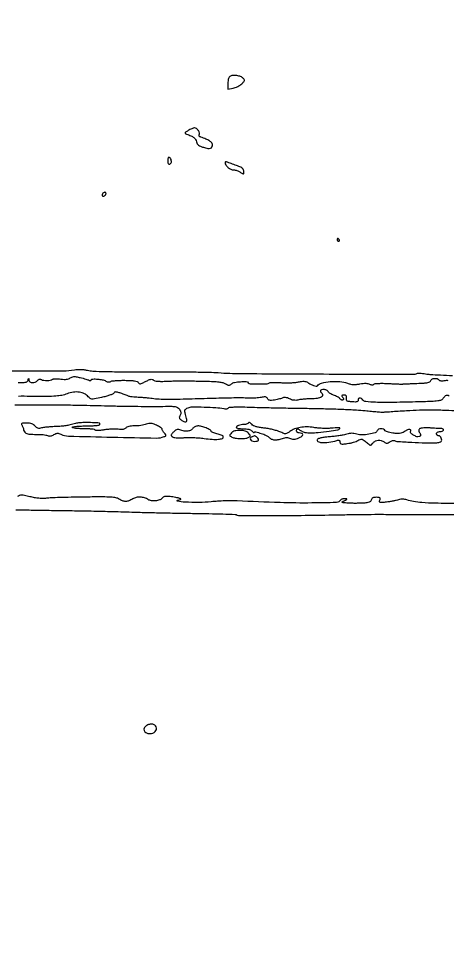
# Model space of a CAD drawing. Extents: x 0 to 5034, y 0 to 2560.
# Drawn here: x 2010 to 2316, y 1891 to 2560 of the extents above; entities that cross this region are included whole.
import ezdxf

# ---------------------------------------------------------------- set-up
doc = ezdxf.new("R2010")
doc.units = 0

msp = doc.modelspace()

# ---------------------------------------------------------------- linework, layer by layer
for points in [[(1302.591156, 2312.41867, -0.000002), (1321.157236, 2312.214958, -0.000002), (1342.798547, 2311.977339, -0.000002), (1365, 2311.733402, -0.001584)], [(2009.225274, 2300.091922, 0.024158), (2011.126676, 2300, 0.016656), (2013.512566, 2300.079499, 0.064828), (2014.958622, 2300.366748, 0.115566), (2015.827098, 2300.906023, 0.133127), (2016.310674, 2301.75, -0.001923), (2016.622879, 2302.926177, -0.339035), (2016.719237, 2303, -0.392517), (2016.801199, 2302.923939, -0.002113), (2016.883999, 2301.75, 0.241976), (2017.613182, 2300.536334, 0.128334), (2019.332856, 2300.004974, 0.103548), (2021.402106, 2300.343052, 0.128134), (2022.98256, 2301.478987, -0.068431), (2023.615501, 2302.058573, -0.095099), (2024.31719, 2302.367852, -0.097387), (2025.070693, 2302.391488, -0.075046), (2025.855005, 2302.137988, 0.083525), (2027.568418, 2301.615914, 0.039196), (2029.889198, 2301.49804, 0.039165), (2032.175901, 2301.741097, 0.092611), (2033.767762, 2302.356469, -0.11544), (2034.49835, 2302.601591, -0.018942), (2035.99672, 2302.68554, -0.019973), (2037.800587, 2302.646116, -0.016447), (2039.717264, 2302.464098, 0.020178), (2042.03256, 2302.261642, 0.042471), (2043.834591, 2302.330191, 0.054871), (2045.264979, 2302.66895, 0.075089), (2046.429745, 2303.293329, -0.068909), (2047.665107, 2303.975241, -0.083054), (2048.962656, 2304.239678, -0.052987), (2050.692821, 2304.1174, -0.012993), (2053.492323, 2303.542867, -0.007293), (2055.539551, 2303.035391, -0.008801), (2057.445894, 2302.497164, -0.007678), (2059.03102, 2301.992671, -0.057586), (2059.74348, 2301.658538, 0.077631), (2060.211946, 2301.461234, 0.090145), (2060.693985, 2301.430405, 0.100779), (2061.114101, 2301.568144, 0.125535), (2061.408829, 2301.852483, -0.250188), (2062.600147, 2302.545561, -0.027515), (2065.868171, 2302.485369, -0.03309), (2069.32384, 2301.999837, -0.071534), (2071.841115, 2301.085032, 0.040212), (2072.875972, 2300.634001, 0.060918), (2073.835554, 2300.430527, 0.073846), (2074.664412, 2300.480451, 0.113519), (2075.313922, 2300.781207, -0.13502), (2076.181562, 2301.13918, -0.010226), (2078.732411, 2301.401401, -0.013505), (2081.834033, 2301.572092, -0.009855), (2085.285775, 2301.600601, -0.008065), (2089.640319, 2301.480476, -0.02983), (2092.373994, 2301.19694, -0.048598), (2094.116522, 2300.733182, -0.164029), (2095.018758, 2300, 0.116102), (2095.709394, 2299.321698, 0.174385), (2096.528961, 2299.155629, 0.076693), (2097.761842, 2299.534925, 0.010845), (2100.132164, 2300.748636, -0.015254), (2102.338008, 2301.853689, -0.062985), (2103.757122, 2302.305315, -0.109375), (2104.816828, 2302.267598, -0.110259), (2105.758102, 2301.785795, 0.124204), (2106.847118, 2301.265661, 0.028312), (2108.886113, 2300.974514, 0.023004), (2111.681668, 2300.864811, 0.010312), (2115.358921, 2300.965602, -0.003054), (2118.787455, 2301.109406, -0.00271), (2122.356995, 2301.217925, -0.00272), (2125.571135, 2301.280716, -0.008333), (2127.75, 2301.27511, 0.000008), (2130.089321, 2301.230135, 0.000002), (2134.05625, 2301.153944, 0.000002), (2138.631249, 2301.066108, 0.000002), (2143.25, 2300.977466, -0.007536), (2148.63277, 2300.79299, -0.019319), (2152.514853, 2300.450625, -0.026183), (2155.330313, 2299.941351, -0.073753), (2157.184422, 2299.20393, 0.022172), (2158.724101, 2298.399531, 0.101857), (2159.698844, 2298.16709, 0.132895), (2160.549769, 2298.369171, 0.048868), (2161.581028, 2299.067247, -0.128516), (2163.771639, 2300.090775, -0.027607), (2167.965283, 2300.623101, -0.023281), (2172.140606, 2300.725446, -0.254057), (2173.549937, 2299.919201, 0.248805), (2174.805005, 2299.184653, 0.008359), (2180.740707, 2299.035698, 0.011525), (2186.542664, 2299.120855, 0.132906), (2188.698282, 2299.792367, -0.124889), (2189.511249, 2300.059756, -0.012901), (2191.542574, 2300.148112, -0.015418), (2194.005883, 2300.115685, -0.011741), (2196.698282, 2299.933736, 0.018664), (2199.689259, 2299.773165, 0.013146), (2203.057621, 2299.806782, 0.01329), (2206.282366, 2300.009725, 0.027007), (2208.795745, 2300.372712, -0.013997), (2211.457676, 2300.828114, -0.041065), (2213.313085, 2300.938387, -0.060856), (2214.690851, 2300.738209, -0.088941), (2215.795745, 2300.213642, 0.032536), (2217.979925, 2298.85755, 0.038349), (2220.207602, 2297.87895, 0.039868), (2222.085017, 2297.384424, 0.286306), (2222.917031, 2297.716578, -0.176919), (2225.874942, 2299.685565, -0.038439), (2232.028194, 2300.680197, -0.040003), (2238.827175, 2300.703692, -0.06654), (2244.422381, 2299.514683, 0.031528), (2246.551827, 2298.904106, 0.040898), (2248.56349, 2298.63199, 0.037909), (2250.709222, 2298.681521, 0.022144), (2253.256633, 2299.04867, -0.018544), (2255.539628, 2299.394497, -0.032967), (2257.438434, 2299.484459, -0.040726), (2258.977419, 2299.330087, -0.07766), (2260.148174, 2298.920699, 0.044195), (2261.082497, 2298.522294, 0.072852), (2261.927181, 2298.377918, 0.086302), (2262.672375, 2298.489277, 0.093277), (2263.313922, 2298.845217, -0.148952), (2264.221031, 2299.225339, -0.013412), (2266.705729, 2299.410209, -0.015828), (2269.837451, 2299.459665, -0.009919), (2273.5, 2299.328851, 0.001742), (2277.020747, 2299.145409, 0.00248), (2280.15, 2299.008846, 0.001377), (2282.794346, 2298.913876, 0.036591), (2283.5, 2298.942121, -0.016235), (2284.211079, 2298.999621, -0.000558), (2286.996875, 2299.130936, -0.001046), (2290.287613, 2299.275473, -0.00073), (2294, 2299.425316, 0.006123), (2299.02182, 2299.682292, 0.033701), (2301.708477, 2300.035586, 0.071896), (2303.201721, 2300.56661, 0.225326), (2303.823324, 2301.397436, -0.230933), (2304.636336, 2302.460289, -0.093946), (2306.434742, 2302.97073, -0.089475), (2308.36985, 2302.797541, -0.189596), (2309.555504, 2301.910193, 0.168268), (2310.045946, 2301.510492, 0.057599), (2310.950367, 2301.293643, 0.046558), (2312.134298, 2301.261427, 0.029909), (2313.498496, 2301.43374, -0.025767), (2315.032684, 2301.640439, -0.070578), (2316.121847, 2301.576626, -0.110336)], [(2319.367128, 2304.837105, -0.004294), (2310.711827, 2305.18101, -0.003637), (2303.4394, 2305.585585, -0.029629), (2300.134209, 2305.991128, 0.01422), (2298.001543, 2306.319757, 0.018465), (2296.031818, 2306.492601, 0.016335), (2294.405397, 2306.521769, 0.13553), (2293.703564, 2306.316793, -0.140171), (2291.373909, 2305.659365, -0.000102), (2227.20929, 2305.895736, -0.000705), (2168.574142, 2306.206393, -0.016586), (2152, 2306.867671, 0.013185), (2145.756109, 2307.159325, 0.001949), (2133.128125, 2307.366577, 0.002196), (2118.201515, 2307.487811, 0.001887), (2102.5, 2307.487124, -0.001806), (2084.303252, 2307.483392, -0.005117), (2071.607212, 2307.656586, -0.005365), (2062.572137, 2307.969363, -0.049818), (2058.711047, 2308.532734, 0.025618), (2056.357282, 2308.993263, 0.026205), (2053.986516, 2309.206233, 0.026654), (2051.646742, 2309.168551, 0.028831), (2049.385635, 2308.879733, -0.045133), (2041.429299, 2308.125715, -0.001771), (2012.058289, 2308.103936, -0.00334), (1983.456876, 2308.375123, -0.012499)], [(2316.971176, 2290.237357, 0.17849), (2315.573999, 2290.877045, 0.200694), (2314.206547, 2290.423844, 0.067228), (2312.789394, 2288.80933, -0.141041), (2311.297821, 2287.541667, -0.072814), (2308.924279, 2286.862168, -0.024827), (2304.481207, 2286.488927, -0.002066), (2292.917422, 2286.141526, -0.00299), (2275.090382, 2285.786354, -0.012708), (2264.428493, 2285.908696, -0.014198), (2257.472, 2286.363476, -0.210897), (2255.389757, 2287.526493, 0.077166), (2254.283023, 2288.601919, 0.161841), (2253.148617, 2288.948022, 0.240483), (2252.329526, 2288.503974, 0.151651), (2252, 2287.442502, -0.16347), (2251.754869, 2286.712764, -0.160507), (2251.117174, 2286.272408, -0.074188), (2249.902561, 2286.103785, -0.015519), (2247.75, 2286.192502, -0.014797), (2245.34218, 2286.438514, -0.109465), (2244.264973, 2286.831081, -0.205766), (2243.790818, 2287.528041, -0.074388), (2243.73821, 2288.75, 0.049359), (2243.745658, 2289.838631, 0.151716), (2243.466675, 2290.51171, 0.162095), (2242.869865, 2290.882012, 0.058552), (2241.865766, 2291, 0.023218), (2240.785063, 2290.94979, 0.226359), (2240.402672, 2290.721576, 0.292853), (2240.395694, 2290.328279, 0.035187), (2240.926114, 2289.589028, -0.051688), (2241.332217, 2288.981765, -0.092305), (2241.510348, 2288.410103, -0.126794), (2241.446382, 2287.936553, -0.158999), (2241.161865, 2287.600038, -0.154358), (2240.714826, 2287.487187, -0.081399), (2240.150812, 2287.614178, -0.068147), (2239.559204, 2287.9529, -0.055558), (2239.033315, 2288.459858, 0.068077), (2238.348278, 2289.088037, 0.023784), (2237.211896, 2289.798315, 0.023107), (2235.871419, 2290.470582, 0.024974), (2234.508436, 2290.997216, -0.031321), (2233.192371, 2291.525002, -0.034164), (2231.991876, 2292.200169, -0.03644), (2231.058095, 2292.915158, -0.12009), (2230.619813, 2293.548368, 0.12854), (2230.221237, 2294.104215, 0.063499), (2229.482807, 2294.573583, 0.056684), (2228.540933, 2294.892133, 0.053272), (2227.531385, 2295, 0.045192), (2225.842451, 2294.847035, 0.241089), (2225.130002, 2294.301149, 0.261732), (2225.1885, 2293.443814, 0.051368), (2226.2, 2292.2, -0.250272), (2226.642885, 2290.742126, -0.236516), (2225.686638, 2289.510109, -0.082931), (2222.815122, 2288.681969, -0.023999), (2218.196353, 2288.370624, 0.00895), (2215.435565, 2288.267825, 0.008926), (2212.677689, 2288.066226, 0.008803), (2210.276336, 2287.804829, 0.034403), (2208.812802, 2287.516052, -0.05548), (2207.454688, 2287.30698, -0.046811), (2206.001631, 2287.382105, -0.043594), (2204.4892, 2287.739967, -0.035832), (2202.954656, 2288.372734, 0.030536), (2201.498282, 2288.991375, 0.048034), (2200.180729, 2289.320285, 0.058222), (2199.046325, 2289.356974, 0.100104), (2198.141854, 2289.093435, -0.043568), (2197.239744, 2288.716292, -0.01196), (2195.760394, 2288.282905, -0.011993), (2194.053281, 2287.870428, -0.012251), (2192.340339, 2287.543494, -0.017634), (2190.14447, 2287.259027, -0.072948), (2188.811634, 2287.328495, -0.120709), (2187.914103, 2287.74881, -0.095884), (2187.221333, 2288.568983, 0.077957), (2186.601168, 2289.358553, 0.127961), (2185.857613, 2289.759804, 0.095398), (2184.852778, 2289.810183, 0.030526), (2183.380994, 2289.510061, -0.031563), (2181.946535, 2289.220645, -0.01257), (2179.95098, 2288.998542, -0.012381), (2177.779734, 2288.86606, -0.015233), (2175.75, 2288.854457, 0.00043), (2173.657726, 2288.904444, 0.000299), (2171.29375, 2288.957475, 0.000301), (2169.024268, 2289.005662, 0.000622), (2167.25, 2289.040058, 0.009388), (2164.806163, 2289.038504, 0.000734), (2158.285937, 2288.902357, 0.001), (2150.508033, 2288.712968, 0.000764), (2142, 2288.475757, -0.001146), (2124.829111, 2288.010133, -0.006643), (2115.762982, 2287.905569, -0.012601), (2109.824609, 2288.065666, -0.02299), (2105, 2288.540612, 0.009451), (2102.883667, 2288.806963, 0.004767), (2100.20625, 2289.066846, 0.004732), (2097.433825, 2289.282878, 0.007011), (2095, 2289.415112, -0.009983), (2092.784316, 2289.548706, -0.011448), (2090.675, 2289.766913, -0.010626), (2088.900612, 2290.030058, -0.062286), (2088, 2290.30165, 0.012383), (2087.167532, 2290.64631, 0.00284), (2085.744304, 2291.185416, 0.002935), (2084.09661, 2291.78788, 0.002858), (2082.427419, 2292.376373, 0.012229), (2080.172708, 2293.095592, 0.069371), (2078.928745, 2293.278265, 0.13787), (2078.101965, 2293.052357, 0.109455), (2077.427419, 2292.412797, -0.145393), (2076.669124, 2291.789418, -0.015294), (2074.504643, 2290.953102, -0.017909), (2071.804284, 2290.110939, -0.013446), (2068.779877, 2289.372072, -0.004588), (2063.690644, 2288.321656, -0.062595), (2061.807129, 2288.190847, -0.149587), (2060.578457, 2288.643056, -0.060142), (2059.279877, 2289.901671, 0.10812), (2056.606728, 2292.039163, 0.081281), (2052.995789, 2293.143895, 0.070385), (2048.734385, 2293.118989, 0.052374), (2044.172006, 2291.948993, -0.039823), (2040.401408, 2290.88071, -0.032168), (2036.228293, 2290.325932, -0.016486), (2029.984817, 2290.108051, -0.002586), (2017.672006, 2290.148153, 0.003343), (2009.370183, 2290.162608, 0.00467)], [(2006.786719, 2284.087156, 0.002144), (2014, 2284.102463, -0.001445), (2028.847665, 2284.154732, -0.003105), (2040.292142, 2284.090885, -0.002526), (2053.097702, 2283.875208, -0.000673), (2073.5, 2283.401001, 0.001753), (2083.960788, 2283.180478, 0.001613), (2094.71849, 2283.026137, 0.00161), (2104.311531, 2282.950339, 0.005331), (2110.626775, 2282.988107, -0.003461), (2118.208287, 2283.061806, -0.037804), (2121.248179, 2282.840191, -0.101213), (2122.987165, 2282.205244, -0.102345), (2124.329216, 2280.940366, -0.037179), (2125.043732, 2279.73937, -0.086834), (2125.340902, 2278.740361, -0.097093), (2125.265446, 2277.770983, -0.055089), (2124.825829, 2276.674559, 0.044532), (2124.365072, 2275.591992, 0.133461), (2124.326803, 2274.795901, 0.135185), (2124.696517, 2274.096136, 0.046189), (2125.564518, 2273.329165, 0.04711), (2127.522245, 2272.163027, 0.169319), (2128.946943, 2272.009113, 0.30521), (2129.6426, 2272.755109, 0.115152), (2129.535898, 2274.25, -0.009708), (2128.369057, 2278.290529, -0.097149), (2128.250081, 2280.036702, -0.204927), (2128.880373, 2281.112649, -0.068432), (2130.515664, 2282.005956, -0.089522), (2133.66587, 2282.594681, -0.007442), (2142.016905, 2282.522045, -0.010594), (2150.441404, 2282.144653, -0.031728), (2156.1548, 2281.401254, 0.039347), (2157.217989, 2281.279341, 0.047899), (2158.21791, 2281.339619, 0.05511), (2159.017769, 2281.557584, 0.161654), (2159.450137, 2281.919321, -0.24035), (2160.207138, 2282.378737, -0.009401), (2163.558211, 2282.56295, -0.012745), (2168.087333, 2282.611074, -0.005081), (2174.295338, 2282.455676, 0.002798), (2181.649818, 2282.237967, 0.00087), (2192.699255, 2281.991996, 0.00087), (2205.046844, 2281.760122, 0.000959), (2217, 2281.579398, -0.003368), (2228.754687, 2281.345027, -0.003367), (2240.50625, 2280.95231, -0.003293), (2250.760391, 2280.472819, -0.013315), (2257, 2279.972943, 0.002508), (2261.514571, 2279.512877, 0.003486), (2265.5625, 2279.149334, 0.002156), (2268.968954, 2278.882114, 0.044102), (2270, 2278.896729, -0.008783), (2271.073446, 2278.987928, -0.000275), (2275.465625, 2279.281061, -0.000537), (2280.643926, 2279.618214, -0.000372), (2286.5, 2279.988812, -0.007816), (2295.851125, 2280.426988, -0.010067), (2304.452776, 2280.522102, -0.007422), (2314.860722, 2280.273093, -0.002218), (2330.723641, 2279.587396, -0.009268)], [(2324.25, 2213.510339, -0.002429), (2307.017458, 2213.765501, -0.012831), (2297.577602, 2214.193659, -0.023522), (2291.439449, 2214.921478, -0.049454), (2286.808809, 2216.17261, 0.04558), (2285.41538, 2216.560677, 0.044693), (2283.965405, 2216.693273, 0.042078), (2282.436898, 2216.567283, 0.032498), (2280.808809, 2216.183808, -0.019303), (2279.169484, 2215.751759, -0.007818), (2276.905758, 2215.284725, -0.007722), (2274.451943, 2214.857498, -0.009732), (2272.168238, 2214.541558, -0.006016), (2268.82695, 2214.186123, -0.097064), (2267.704973, 2214.298215, -0.328542), (2267.314448, 2214.819636, -0.07899), (2267.485626, 2215.954711, 0.054237), (2267.708107, 2217.058113, 0.249497), (2267.463353, 2217.639581, 0.153122), (2266.725777, 2217.93374, 0.018903), (2264.973768, 2218, 0.034853), (2263.473993, 2217.895331, 0.085736), (2262.425971, 2217.559149, 0.113901), (2261.731752, 2216.964511, 0.095263), (2261.312528, 2216.087108, -0.126963), (2260.774923, 2215.12227, -0.113266), (2259.816085, 2214.488161, -0.060771), (2258.17628, 2214.091501, -0.013684), (2255.311773, 2213.837108, -0.009762), (2252.835292, 2213.733813, -0.006075), (2249.928334, 2213.704703, -0.006094), (2247.059277, 2213.7458, -0.010972), (2244.709313, 2213.859753, -0.003281), (2241.37678, 2214.116728, -0.123061), (2240.665714, 2214.359023, -0.53963), (2240.662846, 2214.726671, -0.020787), (2242.053688, 2215.574318, 0.003245), (2243.695476, 2216.497544, 0.221104), (2243.875541, 2216.751462, 0.455283), (2243.739733, 2216.921884, 0.006826), (2242.309017, 2216.964565, 0.037516), (2241.430265, 2216.912813, 0.041761), (2240.601036, 2216.729736, 0.045994), (2239.933149, 2216.453093, 0.133944), (2239.571314, 2216.115388, -0.251266), (2236.452793, 2214.309566, -0.005929), (2219.01386, 2213.948782, -0.010221), (2196.197192, 2214.213776, -0.004285), (2165.5, 2215.461519, 0.014235), (2161.696801, 2215.54036, 0.006741), (2156.79299, 2215.436276, 0.006675), (2151.661925, 2215.189526, 0.009382), (2147.093158, 2214.822484, -0.022182), (2138.377973, 2214.346414, -0.014548), (2128.322948, 2214.53627, -0.036916), (2122.990224, 2215.188868, -0.831742), (2123, 2215.979185, 0.006982), (2124.892439, 2216.332934, 0.128512), (2125.436671, 2216.598774, 0.532637), (2125.402776, 2216.884596, 0.035946), (2124.5, 2217.268486, 0.02874), (2123.426012, 2217.568893, 0.008024), (2121.714577, 2217.914445, 0.008068), (2119.762277, 2218.243637, 0.008398), (2117.82622, 2218.504861, 0.017056), (2115.365999, 2218.710055, 0.063347), (2113.81799, 2218.589965, 0.098413), (2112.726758, 2218.128417, 0.084522), (2111.82622, 2217.263924, -0.156592), (2110.200389, 2216.095946, -0.055448), (2107.358717, 2215.515422, -0.054875), (2104.345653, 2215.572397, -0.111481), (2102.132053, 2216.381912, 0.067703), (2099.449797, 2217.636284, 0.064435), (2096.483987, 2218.15622, 0.066443), (2093.570957, 2217.899689, 0.081644), (2091.042501, 2216.879652, -0.044531), (2088.342545, 2215.550769, -0.088008), (2086.005368, 2215.094469, -0.093705), (2083.751711, 2215.480443, -0.055947), (2081.316923, 2216.711914, 0.09655), (2079.055644, 2217.634917, 0.033072), (2075.529712, 2218.091987, 0.016008), (2069.637833, 2218.273392, 0.002308), (2057.602106, 2218.202987, 0.002292), (2049.071529, 2218.074601, 0.002596), (2040.889921, 2217.871448, 0.002364), (2033.938837, 2217.629827, 0.014322), (2030.342305, 2217.384461, -0.022211), (2027.206538, 2217.220166, -0.022552), (2024.084594, 2217.336246, -0.021972), (2020.910551, 2217.738947, -0.018899), (2017.618377, 2218.433524, 0.007886), (2013.706301, 2219.349305, 0.051742), (2011.706794, 2219.571734, 0.092139), (2010.23275, 2219.309034, 0.055034), (2008.640216, 2218.499916, -0.058249)], [(1987.4, 2209.255332, -0.000146), (2002.382228, 2209.246537, -0.009366)], [(2007.476749, 2209.125892, 0.000184), (2017.01875, 2208.961441, 0.00034), (2028.294114, 2208.778942, 0.000238), (2041, 2208.587996, -0.000933), (2054.542928, 2208.365641, -0.000879), (2068.359375, 2208.088708, -0.000873), (2080.603542, 2207.80037, -0.003051), (2088.5, 2207.552402, 0.002909), (2096.275618, 2207.306021, 0.0009), (2107.984071, 2207.024277, 0.0009), (2121.07772, 2206.75634, 0.000989), (2133.764922, 2206.544661, -0.001409), (2145.421757, 2206.340379, -0.002263), (2155.361465, 2206.093162, -0.000401), (2164.135646, 2205.828146, -0.131393), (2164.785392, 2205.632635, 0.137783), (2166.594307, 2205.112997, 0.000608), (2186.894987, 2205.018085, 0.003104), (2208.537886, 2205.077574, 0.002776), (2231, 2205.403523, -0.001062), (2242.371875, 2205.60754, -0.001047), (2253.8, 2205.76436, -0.001027), (2263.812946, 2205.86022, -0.004016), (2270, 2205.857044, 0.000943), (2276.827904, 2205.811569, 0.00014), (2290.60625, 2205.749631, 0.000157), (2306.885155, 2205.686126, 0.000135), (2324, 2205.629385, -0.001718)]]:
    msp.add_lwpolyline(points, format="xyb")
for points in [[(2160.75, 2518.932735, 0.102988), (2159.965875, 2518.219452, 0.074555), (2159.420425, 2517.168111, 0.05601), (2159.101052, 2515.725337, 0.026492), (2159, 2513.819468), (2159, 2509.738315), (2162.696249, 2510.338134, 0.046067), (2164.295925, 2510.75162, 0.030116), (2166.048306, 2511.503337, 0.030251), (2167.681919, 2512.451579, 0.049788), (2168.917028, 2513.462483, 0.016348), (2170.296135, 2514.934844, 0.115024), (2170.756066, 2515.795111, 0.201658), (2170.655375, 2516.530656, 0.068574), (2169.970779, 2517.393066, 0.096687), (2168.068739, 2518.61256, 0.053025), (2165.392794, 2519.357194, 0.053603), (2162.69475, 2519.514798, 0.121623)], [(2130.546681, 2480.040047, 0.008299), (2128.785002, 2478.836369, 0.147446), (2128.366724, 2478.299663, 0.382067), (2128.522644, 2477.886265, 0.041234), (2129.546681, 2477.455959, -0.024766), (2132.595937, 2476.291106, -0.060425), (2134.661143, 2475.066796, -0.083224), (2135.961997, 2473.667338, -0.096659), (2136.652285, 2471.988574, 0.07424), (2137.136841, 2470.642786, 0.101306), (2137.960868, 2469.655951, 0.073246), (2139.318077, 2468.866363, 0.023397), (2141.530206, 2468.09902, 0.026914), (2144.674229, 2467.351942, 0.117278), (2146.57168, 2467.454528, 0.21079), (2147.614957, 2468.338629, 0.11356), (2148, 2470.0121, 0.18641), (2147.491273, 2471.32922, 0.065035), (2145.914735, 2472.667199, 0.044705), (2143.343522, 2474.02051, 0.018904), (2139.686618, 2475.385874, -0.058365), (2139.037736, 2475.688296, -0.092502), (2138.584995, 2476.099378, -0.126132), (2138.39573, 2476.549326, -0.177016), (2138.482862, 2476.97227, 0.204077), (2138.687256, 2478.316026, 0.081505), (2137.922283, 2480.055453, 0.079267), (2136.612256, 2481.504133, 0.17198), (2135.214816, 2481.993411, 0.074645), (2134.356977, 2481.861254, 0.023613), (2133.13619, 2481.416892, 0.022991), (2131.803261, 2480.785659, 0.023642)], [(2116, 2458.5, 0.064446), (2116.198149, 2456.969057, 0.186251), (2116.813634, 2456.11725, 0.28724), (2117.628193, 2456.103087, 0.119359), (2118.444227, 2456.909758, 0.16021), (2118.698793, 2457.969005, 0.070271), (2118.377006, 2459.393423, 0.073583), (2117.701959, 2460.601973, 0.232695), (2116.893011, 2461, 0.244294), (2116.550354, 2460.821956, 0.06743), (2116.262322, 2460.265625, 0.051882), (2116.065089, 2459.457587, 0.033947)], [(2157, 2457.11842, 0.151605), (2157.512092, 2455.468337, 0.066407), (2159.062989, 2453.750796, 0.064623), (2161.086251, 2452.44062, 0.111861), (2163.031111, 2452, -0.047142), (2164.16335, 2451.893011, -0.031295), (2165.428125, 2451.568717, -0.031483), (2166.627659, 2451.094451, -0.052072), (2167.55887, 2450.531803, 0.016628), (2169.335018, 2449.278999, 0.212791), (2170.119924, 2449.150941, 0.356007), (2170.483495, 2449.650467, 0.034332), (2170.284928, 2451.25, 0.103167), (2169.808236, 2452.384588, 0.081002), (2168.882085, 2453.349298, 0.05693), (2167.394711, 2454.221572, 0.022256), (2165.1736, 2455.088573, -0.002974), (2163.255972, 2455.753129, -0.003032), (2161.358807, 2456.436224, -0.002943), (2159.71755, 2457.049431, -0.012576), (2158.75, 2457.445561, 0.042397), (2158.026146, 2457.692696, 0.10768), (2157.473992, 2457.709116, 0.181211), (2157.133895, 2457.503706, 0.168809)], [(2069.458881, 2434.933469, 0.055289), (2069.246476, 2434.485906, 0.063671), (2069.150101, 2434.023485, 0.073797), (2069.178227, 2433.616664, 0.143229), (2069.333333, 2433.333333, 0.245171), (2070.010153, 2433.120596, 0.09984), (2070.935284, 2433.48511, 0.089687), (2071.724195, 2434.224864, 0.161033), (2072, 2435.059017, 0.206886), (2071.714394, 2435.719722, 0.203785), (2071.034956, 2435.969816, 0.139607), (2070.163143, 2435.674324, 0.103622)], [(2237, 2402, 0.105053), (2237.081062, 2401.618444, 0.099167), (2237.311086, 2401.29375, 0.09642), (2237.654762, 2401.076123, 0.093332), (2238.059017, 2401, 0.108972), (2238.413961, 2401.078288, 0.182303), (2238.6254, 2401.29375, 0.161196), (2238.656512, 2401.6179, 0.082592), (2238.5, 2402, 0.029505), (2238.231006, 2402.382774, 0.035638), (2237.933975, 2402.70625, 0.038439), (2237.65171, 2402.934461, 0.151918), (2237.440983, 2403, 0.210953), (2237.272352, 2402.92554, 0.081139), (2237.129539, 2402.70625, 0.061769), (2237.032345, 2402.382849, 0.042167)], [(2048.247097, 2270.248156, -0.040735), (2046.272798, 2269.692675, -0.012877), (2043.25071, 2269.182965, -0.012764), (2039.837683, 2268.785924, -0.013843), (2036.5, 2268.576713, 0.007389), (2033.241221, 2268.414641, 0.007932), (2030.064914, 2268.158925, 0.007576), (2027.346405, 2267.854963, 0.036825), (2025.827366, 2267.546852, -0.044616), (2024.422393, 2267.284565, -0.097515), (2023.337149, 2267.392387, -0.097719), (2022.375216, 2267.903326, -0.044934), (2021.355125, 2268.898212, 0.065158), (2020.261583, 2269.881907, 0.069005), (2018.971921, 2270.52834, 0.055818), (2017.332644, 2270.886884, 0.025958), (2015.155314, 2271, 0.011164), (2012.94986, 2270.950748, 0.077703), (2011.895575, 2270.737309, 0.297078), (2011.593649, 2270.330439, 0.189328), (2011.781737, 2269.75, -0.057463), (2012.200388, 2269.100849, -0.024977), (2012.608376, 2268.157127, -0.024317), (2012.946432, 2267.099906, -0.029698), (2013.154182, 2266.082773, 0.152916), (2013.909087, 2264.502207, 0.134606), (2015.468118, 2263.537475, 0.062703), (2018.320703, 2263.073365, 0.011967), (2023.584621, 2263.009614, -0.019369), (2025.325149, 2262.962763, -0.01587), (2027.177381, 2262.781816, -0.016162), (2028.871183, 2262.505968, -0.04016), (2030.079444, 2262.166315, 0.051159), (2031.315177, 2261.848037, 0.069952), (2032.462911, 2261.836355, 0.067874), (2033.595165, 2262.143676, 0.044896), (2034.785787, 2262.779212, -0.038079), (2036.098242, 2263.502902, -0.094459), (2037.16015, 2263.762137, -0.089344), (2038.279039, 2263.619118, -0.031644), (2039.790964, 2263.035105, 0.101128), (2045.056612, 2261.800462, 0.00154), (2076.547463, 2260.992234, 0.00161), (2107.950686, 2260.384212, 0.095929), (2113.521857, 2261.370014, 0.030857), (2114.507846, 2261.819945, 0.264671), (2114.757161, 2262.214512, 0.182727), (2114.587614, 2262.7341, 0.014671), (2113.636119, 2263.84959, -0.025442), (2113.009907, 2264.616585, -0.02731), (2112.48061, 2265.425858, -0.028265), (2112.106793, 2266.165263, -0.103258), (2112, 2266.676866, 0.216301), (2111.773194, 2267.176619, 0.026669), (2110.80728, 2267.934649, 0.027632), (2109.49497, 2268.751591, 0.019486), (2107.939678, 2269.527201, 0.0207), (2105.656834, 2270.444932, 0.063093), (2104.027519, 2270.800438, 0.073466), (2102.5024, 2270.712095, 0.035627), (2100.61868, 2270.179076, -0.035906), (2099.013588, 2269.725865, -0.015648), (2096.830464, 2269.346354, -0.015392), (2094.476253, 2269.086236, -0.019818), (2092.301447, 2269, 0.021006), (2090.073818, 2268.906373, 0.03646), (2088.245956, 2268.617208, 0.045076), (2086.860608, 2268.158307, 0.117563), (2086.026761, 2267.532245, -0.103749), (2085.222498, 2266.893343, -0.073756), (2084.125243, 2266.532998, -0.052978), (2082.645602, 2266.437866, -0.022213), (2080.654316, 2266.609681, 0.030115), (2078.640391, 2266.751448, 0.013109), (2075.95783, 2266.708116, 0.012918), (2073.101344, 2266.512991, 0.016793), (2070.5, 2266.179193, -0.013063), (2068.073667, 2265.849443, -0.024186), (2066.089226, 2265.729059, -0.022808), (2064.59369, 2265.779001, -0.292016), (2064.166667, 2266.101757, 0.272364), (2063.729043, 2266.458278, 0.010837), (2061.605729, 2266.736141, 0.016496), (2058.974959, 2266.935042, 0.010619), (2055.916667, 2267, -0.010757), (2052.755274, 2267.068024, -0.020659), (2050.229167, 2267.281579, -0.017257), (2048.339672, 2267.586816, -0.358279), (2048, 2268, -0.368182), (2048.360727, 2268.423469, -0.013538), (2050.610246, 2268.72352, -0.017744), (2053.60645, 2268.933731, -0.00864), (2057.440983, 2269, 0.009825), (2061.114385, 2269.072193, 0.014948), (2064.298201, 2269.292846, 0.009784), (2066.889062, 2269.601718, 0.223356), (2067.5, 2270, 0.236494), (2067.559746, 2270.668628, 0.261443), (2067.060756, 2271.075472, 0.034777), (2065.36277, 2271.251083, 0.001437), (2059.247097, 2271.438623, 0.016655), (2056.090591, 2271.421177, 0.017244), (2052.978808, 2271.192613, 0.018243), (2050.230432, 2270.793282, 0.043758)], [(2133.686071, 2266.962191, -0.149778), (2132.18088, 2265.788114, -0.077294), (2129.823611, 2265.28368, -0.064096), (2126.956379, 2265.489001, -0.04922), (2123.952003, 2266.41134, 0.134955), (2123.153978, 2266.513998, 0.074339), (2122.203868, 2266.231759, 0.058711), (2121.165749, 2265.588907, 0.036233), (2120.108003, 2264.614964, 0.009128), (2118.637474, 2262.991256, 0.160887), (2118.365879, 2262.346429, 0.268905), (2118.612913, 2261.829478, 0.027065), (2119.827033, 2261.092569, 0.083079), (2121.026624, 2260.687542, 0.025752), (2122.926319, 2260.480903, 0.023315), (2125.241396, 2260.457208, 0.016941), (2127.811694, 2260.638107, -0.02484), (2130.676831, 2260.794335, -0.011299), (2134.429729, 2260.727555, -0.011156), (2138.390967, 2260.478855, -0.015045), (2141.958289, 2260.066426, 0.01901), (2147.768495, 2259.441326, 0.040398), (2152.287505, 2259.493716, 0.063953), (2155.135227, 2260.130747, 0.405967), (2155.722445, 2261.341089, 0.178024), (2155.321864, 2261.844716, 0.030826), (2154.226818, 2262.421619, 0.030176), (2152.794089, 2262.965673, 0.022954), (2151.169475, 2263.392082, -0.019565), (2149.57187, 2263.799852, -0.029688), (2148.224783, 2264.289117, -0.029481), (2147.232837, 2264.788871, -0.267403), (2147, 2265.193108, 0.280546), (2146.381146, 2266.209247, 0.023092), (2143.440192, 2267.560031, 0.030007), (2140.18436, 2268.654865, 0.066195), (2137.588823, 2269, 0.070997), (2136.536265, 2268.849786, 0.049464), (2135.421281, 2268.401394, 0.04942), (2134.414827, 2267.742044, 0.07038)], [(2173.546524, 2271.075277, -0.121602), (2173.125096, 2270.662353, -0.047919), (2172.384166, 2270.315863, -0.043761), (2171.474552, 2270.079529, -0.041707), (2170.52277, 2270, 0.036865), (2168.42158, 2269.844867, 0.054321), (2166.633222, 2269.376911, 0.070328), (2165.40036, 2268.695548, 0.23559), (2165, 2267.893011, 0.331551), (2165.260091, 2267.543894, 0.02729), (2166.432782, 2267.262322, 0.028054), (2168.007828, 2267.064431, 0.017225), (2169.877555, 2267, -0.022104), (2172.049654, 2266.90393, -0.038725), (2173.823717, 2266.607044, -0.048349), (2175.171935, 2266.130363, -0.110851), (2176.020056, 2265.475834, 0.02742), (2176.53428, 2264.921135, 0.044836), (2177.032919, 2264.518887, 0.057943), (2177.448998, 2264.305731, 0.293812), (2177.691794, 2264.358461, -0.261293), (2178.988625, 2264.723296, -0.018855), (2182.70939, 2263.674993, -0.024671), (2186.358217, 2262.29463, -0.102804), (2188.267071, 2260.943708, 0.093867), (2190.005028, 2259.666966, 0.090714), (2192.110539, 2259.094509, 0.070973), (2194.706492, 2259.243085, 0.034151), (2197.928727, 2260.124999, -0.029436), (2199.590858, 2260.596791, -0.05434), (2200.985475, 2260.749614, -0.060419), (2202.277247, 2260.593698, -0.046713), (2203.617859, 2260.128254, 0.050413), (2205.005593, 2259.6579, 0.071381), (2206.30341, 2259.54925, 0.05957), (2207.7457, 2259.80872, 0.024701), (2209.611878, 2260.482299, 0.049548), (2211.736973, 2261.628922, 0.224591), (2212.435864, 2262.807816, 0.350438), (2211.853207, 2263.695504, 0.07912), (2209.940983, 2264, -0.075715), (2209.199409, 2264.112945, -0.089148), (2208.570164, 2264.440625, -0.100726), (2208.149516, 2264.92796, -0.128528), (2208, 2265.5, -0.07081), (2208.151328, 2266.563182, -0.337429), (2208.613756, 2266.905445, -0.130423), (2209.490042, 2266.660013, -0.011894), (2211.431424, 2265.452976, 0.104547), (2214.028061, 2264.440746, 0.038708), (2217.958835, 2264.101911, 0.027027), (2223.45764, 2264.351895, 0.009686), (2231.25, 2265.282334, 0.007544), (2237.412032, 2266.234443, 0.197373), (2238.806362, 2267.104976, 0.628562), (2238.44476, 2267.767869, 0.009392), (2232.75, 2267.370445, -0.019657), (2229.913534, 2267.230927, -0.011771), (2226.538634, 2267.277178, -0.011778), (2223.176611, 2267.481842, -0.02002), (2220.381521, 2267.831324, 0.035654), (2215.296497, 2268.306341, 0.046972), (2210.653435, 2267.971417, 0.052056), (2206.566972, 2266.840881, 0.065774), (2203.138771, 2264.944477, -0.025888), (2201.340803, 2263.753938, -0.131007), (2200.192444, 2263.432929, -0.095082), (2198.860629, 2263.671902, -0.010307), (2195.95673, 2264.857936, 0.030988), (2193.770232, 2265.647182, 0.013912), (2190.814867, 2266.422719, 0.013711), (2187.636451, 2267.071605, 0.018149), (2184.710901, 2267.476933, -0.014902), (2181.452166, 2267.906879, -0.034982), (2179.063276, 2268.468532, -0.04757), (2177.312055, 2269.200528, -0.082633), (2176.066442, 2270.159058, 0.032099), (2175.228431, 2270.950136, 0.086135), (2174.519336, 2271.35668, 0.153029), (2173.960091, 2271.381879, 0.191943)], [(2296.143616, 2267.088759, 0.080929), (2295.542926, 2266.56712, 0.157756), (2295.309244, 2265.984217, 0.110833), (2295.425556, 2265.227043, 0.029561), (2295.939879, 2264.112337, -0.026859), (2296.474124, 2262.9707, -0.133459), (2296.557199, 2262.273745, -0.196649), (2296.264634, 2261.780155, -0.070364), (2295.535404, 2261.375212, -0.17547), (2293.872408, 2261.343604, -0.05211), (2291.527492, 2262.426204, -0.05554), (2289.62914, 2263.862209, -0.355367), (2289.484446, 2264.974834, 0.241274), (2289.563166, 2265.955802, 0.287161), (2288.818926, 2266.484988, 0.115943), (2287.226602, 2266.208327, 0.066003), (2285.536468, 2265.207345, -0.053583), (2284.054714, 2264.27949, -0.066655), (2282.512831, 2263.769764, -0.050632), (2280.579144, 2263.60503, -0.017837), (2277.796124, 2263.749492, -0.022283), (2275.687166, 2264.029699, -0.0264), (2273.729603, 2264.486891, -0.026708), (2272.147829, 2265.038659, -0.12789), (2271.389757, 2265.607131, 0.128507), (2270.075203, 2266.590415, 0.092987), (2268.274681, 2266.957583, 0.10388), (2266.626076, 2266.638311, 0.204292), (2265.713735, 2265.696388, -0.227302), (2264.102398, 2264.172907, -0.034362), (2259.672547, 2263.080985, -0.038058), (2254.785658, 2262.605969, -0.078137), (2250.984401, 2263.12282, 0.026721), (2248.997208, 2263.604207, 0.046081), (2247.304032, 2263.760657, 0.048947), (2245.683178, 2263.601672, 0.034974), (2243.923313, 2263.123111, -0.036527), (2242.133821, 2262.642452, -0.009305), (2239.171704, 2262.131614, -0.009434), (2235.758526, 2261.67392, -0.00943), (2232.330045, 2261.345243, 0.012088), (2228.896024, 2260.997603, 0.019816), (2226.012947, 2260.518442, 0.019106), (2223.790427, 2259.968601, 0.150455), (2222.911758, 2259.393675, 0.474799), (2223.193459, 2257.958685, 0.108992), (2225.944218, 2257.187734, 0.050053), (2230.964227, 2257.408209, 0.030959), (2236.75, 2258.616097, -0.035182), (2237.857242, 2258.837523, -0.149054), (2238.516132, 2258.725173, -0.205141), (2238.879382, 2258.295051, -0.074297), (2239, 2257.487801, 0.140856), (2239.251866, 2256.611488, 0.20594), (2239.903321, 2256.161148, 0.073664), (2241.255761, 2256.091317, 0.008737), (2244.25, 2256.430953, 0.019524), (2246.427085, 2256.803461, 0.018048), (2248.627047, 2257.352559, 0.018381), (2250.549293, 2257.984126, 0.055671), (2251.778246, 2258.601344, -0.063657), (2253.440531, 2259.403325, -0.147244), (2254.8122, 2259.444467, -0.098276), (2256.330297, 2258.695494, -0.019485), (2258.672708, 2256.749532, 0.015634), (2260.106437, 2255.539679, 0.178635), (2260.797838, 2255.31354, 0.190406), (2261.448014, 2255.599024, 0.018165), (2262.644949, 2256.898298, -0.088438), (2264.352405, 2258.29688, -0.105233), (2266.338313, 2258.91156, -0.102094), (2268.449676, 2258.671935, -0.078883), (2270.515492, 2257.612331, 0.040218), (2271.623744, 2256.931362, 0.123463), (2272.476125, 2256.73636, 0.110998), (2273.37321, 2256.957673, 0.029278), (2274.662645, 2257.698526, -0.039884), (2275.603556, 2258.212933, -0.046127), (2276.570238, 2258.54232, -0.051995), (2277.423055, 2258.655826, -0.146534), (2277.997843, 2258.501333, 0.123163), (2279.719697, 2257.952656, 0.00189), (2290.21551, 2257.32625, 0.005402), (2300.155996, 2256.878347, 0.019518), (2306.491959, 2256.908804, 0.017398), (2308.078338, 2257.033802, 0.021467), (2309.543584, 2257.264783, 0.020455), (2310.736258, 2257.556884, 0.126749), (2311.274742, 2257.874742, 0.203634), (2311.702003, 2258.933317, 0.102811), (2311.377844, 2260.362413, 0.100496), (2310.501558, 2261.56863, 0.18771), (2309.393011, 2262, -0.106859), (2308.86153, 2262.114899, -0.099462), (2308.409197, 2262.440625, -0.095925), (2308.105949, 2262.92737, -0.091732), (2308, 2263.5, -0.140575), (2308.177821, 2264.11998, -0.118484), (2308.666667, 2264.6, -0.088208), (2309.456621, 2264.90137, -0.04716), (2310.5, 2265, 0.081044), (2312.037334, 2265.25083, 0.177654), (2312.954844, 2265.98539, 0.391831), (2312.808842, 2266.695281, 0.142983), (2311.75, 2267.066294, -0.001485), (2310.9511, 2267.111044, -0.000135), (2308.95689, 2267.229231, -0.000175), (2306.578649, 2267.371654, -0.000137), (2303.996861, 2267.527879, 0.012924), (2301.407907, 2267.618176, 0.01622), (2299.007425, 2267.561946, 0.01444), (2297.022559, 2267.393353, 0.110436)], [(2161.489264, 2263.988137, 0.019692), (2160.541581, 2262.854255, 0.197676), (2160.38238, 2262.271056, 0.217976), (2160.687207, 2261.777281, 0.024277), (2161.851294, 2261.079585, 0.091583), (2164.272802, 2260.307269, 0.028942), (2168.075039, 2260.047487, 0.027943), (2171.83119, 2260.218597, 0.116168), (2173.960237, 2260.954263, 0.057519), (2174.67198, 2261.528533, 0.220825), (2174.858131, 2262.050936, 0.141453), (2174.607651, 2262.690264, 0.020282), (2173.698424, 2263.780744, 0.141886), (2171.286556, 2265.270586, 0.063703), (2167.567045, 2265.810757, 0.063958), (2163.858644, 2265.398338, 0.1503)], [(2176.25, 2261.337719, 0.146645), (2175.106712, 2260.423087, 0.278844), (2175.037421, 2259.287972, 0.186288), (2176.128326, 2258.33207, 0.088022), (2178, 2258, 0.034446), (2179.993663, 2258.137512, 0.218828), (2180.827846, 2258.670545, 0.293079), (2180.828821, 2259.520493, 0.054141), (2179.8, 2260.8, 0.032008), (2178.928205, 2261.566791, 0.127454), (2178.278688, 2261.84437, 0.111947), (2177.530053, 2261.789895, 0.021985)], [(2100.582389, 2054.683903, 0.127914), (2099.300549, 2053.114808, 0.18612), (2099.190137, 2051.350673, 0.175649), (2100.303988, 2049.89539, 0.114309), (2102.319022, 2049.177742, 0.07397), (2104.539756, 2049.25141, 0.103691), (2106.371583, 2049.998991, 0.120208), (2107.567683, 2051.315775, 0.125183), (2108, 2053.015456, 0.195655), (2107.287456, 2054.766667, 0.14518), (2105.444869, 2055.79635, 0.114396), (2102.954485, 2055.780029, 0.099581)]]:
    msp.add_lwpolyline(points, format="xyb", close=True)

doc.saveas('drawing.dxf')
